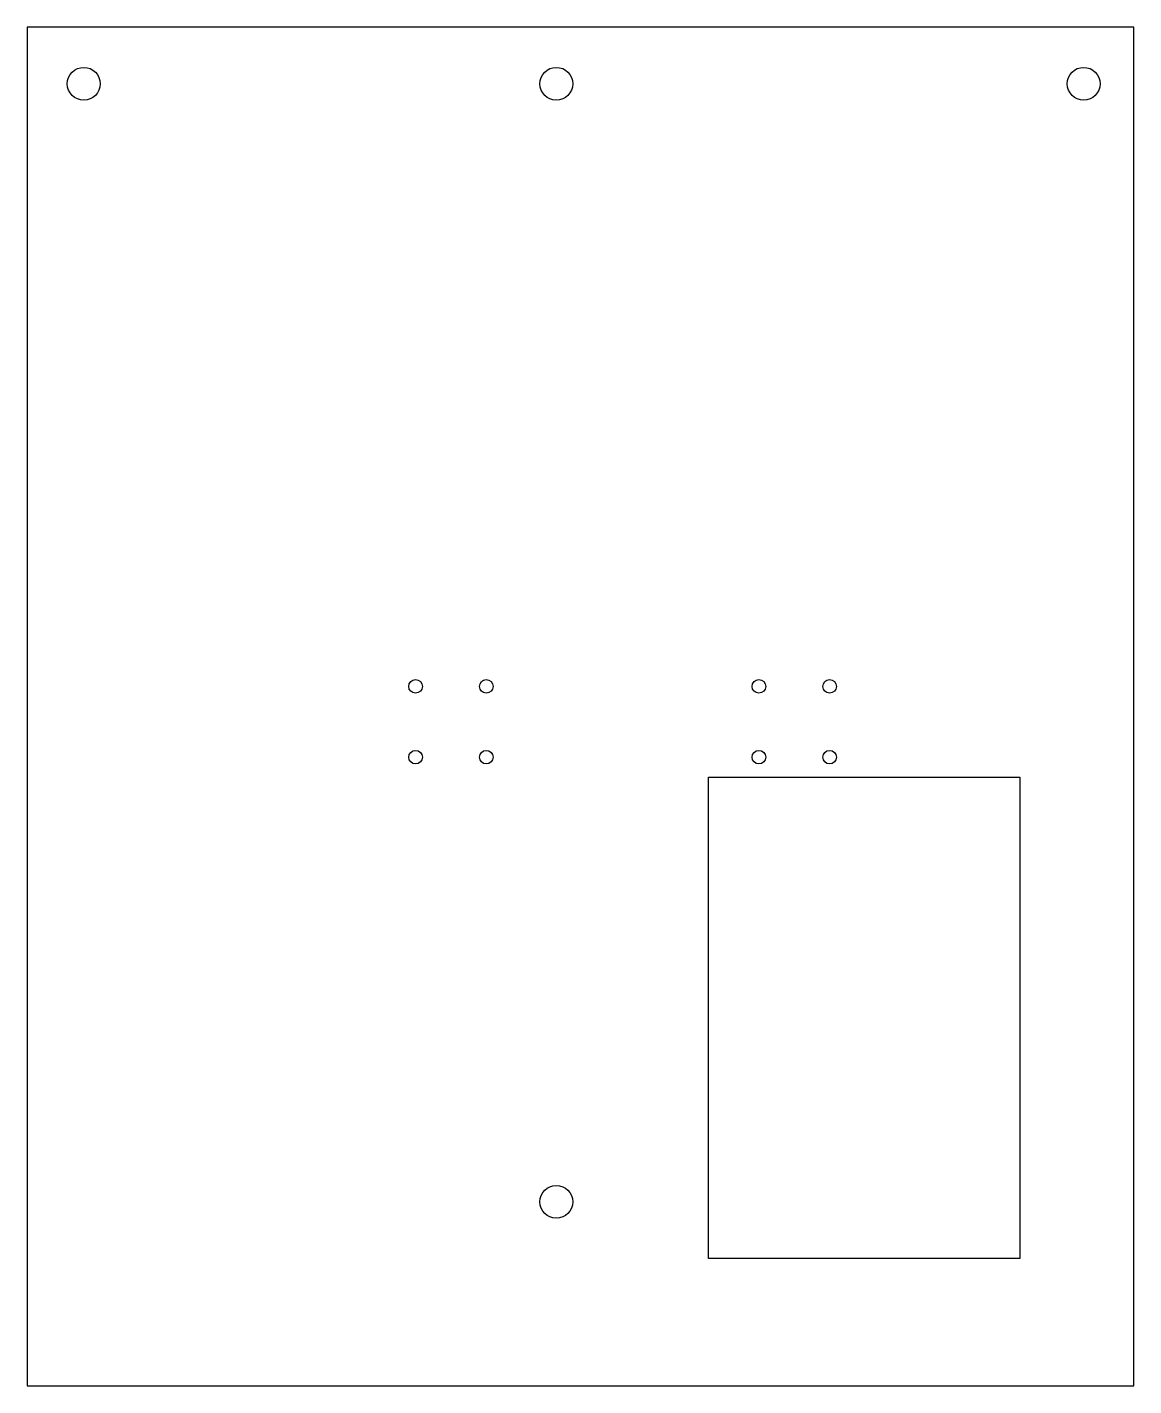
# Model space of a CAD drawing. Header units: millimetres. Extents: x -2 to 247, y 0 to 305.
import ezdxf

# ---------------------------------------------------------------- set-up
doc = ezdxf.new("R2010")
doc.units = ezdxf.units.MM
doc.layers.add('Sketch073', color=7, linetype='CONTINUOUS')

msp = doc.modelspace()

# ---------------------------------------------------------------- linework, layer by layer
at = {"layer": 'Sketch073'}
for p, q in [((246.797, 304.8), (-1.6002, 304.8)), ((-1.6002, 304.8), (-1.6002, 0)), ((246.797, 0), (246.797, 304.8)), ((151.336, 136.525), (221.186, 136.525)), ((151.336, 28.575), (151.336, 136.525)), ((221.186, 136.525), (221.186, 28.575)), ((221.186, 28.575), (151.336, 28.575)), ((-1.6002, 0), (0, 0)), ((0, 0), (246.797, 0))]:
    msp.add_line(p, q, dxfattribs=at)
for centre, radius in [((11.0998, 292.1), 3.683), ((117.168, 292.1), 3.683), ((235.539, 292.1), 3.683), ((85.5802, 156.909), 1.524), ((101.455, 156.909), 1.524), ((162.641, 156.909), 1.524), ((178.516, 156.909), 1.524), ((85.5802, 141.034), 1.524), ((101.455, 141.034), 1.524), ((162.641, 141.034), 1.524), ((178.516, 141.034), 1.524), ((117.168, 41.275), 3.683)]:
    msp.add_circle(centre, radius, dxfattribs=at)

doc.saveas('drawing.dxf')
